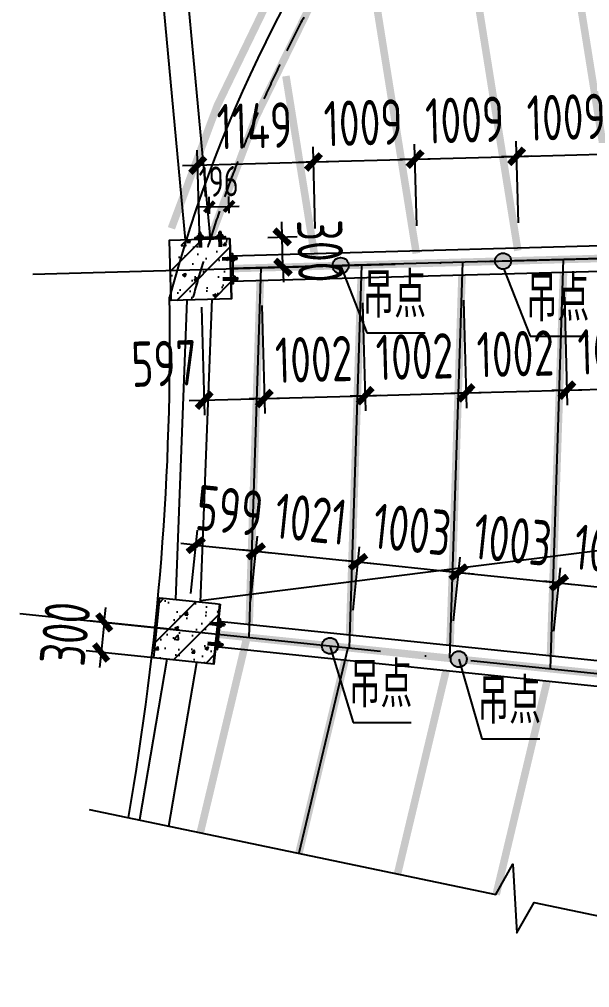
# Model space of a CAD drawing. Extents: x -803796 to -501762, y -1479216 to -846035.
# Drawn here: x -574743 to -569081, y -888909 to -879300 of the extents above; entities that cross this region are included whole.
import ezdxf

# ---------------------------------------------------------------- set-up
doc = ezdxf.new("R2010")
doc.units = 0
doc.header["$LTSCALE"] = 1500
for name, pattern in [('5102-12$0$5102-12$0$5102-12$0$DASH', [0.35, 0.25, -0.1]), ('CENTER', [2, 1.25, -0.25, 0.25, -0.25]), ('DASH', [0.35, 0.25, -0.1]), ('XREF-GRID-04区$0$ACAD_ISO04W100', [30, 24, -3, 0, -3])]:
    doc.linetypes.add(name, pattern=pattern)
doc.layers.get('0').update_dxf_attribs({"linetype": 'CONTINUOUS'})
doc.layers.get('Defpoints').update_dxf_attribs({"linetype": 'CONTINUOUS'})
for name, color, linetype in [('AR-INT DECO', 140, 'CONTINUOUS'), ('C18', 4, 'CENTER'), ('COLUMN', 1, 'CONTINUOUS'), ('DIM', 3, 'CONTINUOUS'), ('HATCH', 254, 'CONTINUOUS'), ('L18', 6, 'CONTINUOUS'), ('L25', 7, 'CONTINUOUS'), ('P-WALL-ORIG', 6, 'CONTINUOUS'), ('PUB_HATCH', 8, 'CONTINUOUS'), ('STPM_SBEAM_THICK', 2, 'CONTINUOUS'), ('struc', 161, 'CONTINUOUS'), ('TEXT', 7, 'CONTINUOUS'), ('THIN', 7, 'CONTINUOUS'), ('XREF-GRID-04区$0$A-DOTE', 14, 'XREF-GRID-04区$0$ACAD_ISO04W100')]:
    doc.layers.add(name, color=color, linetype=linetype)
doc.layers.add('梁附加箍筋', color=1, linetype='CONTINUOUS', lineweight=35)
doc.styles.add('TSSD_Dimension', font='Tssdeng.shx', dxfattribs={"width": 0.7, "bigfont": 'hztxt.shx'})
doc.styles.add('TSSD_Label', font='tj03-romans1.shx', dxfattribs={"width": 0.7, "bigfont": 'hztxt.shx'})
doc.dimstyles.new('TSSD_100_100', dxfattribs={"dimtxt": 300, "dimasz": 100, "dimexe": 100, "dimexo": 250, "dimgap": 100, "dimtad": 1, "dimdec": 0, "dimzin": 0, "dimdsep": 46, "dimtxsty": 'TSSD_Dimension', "dimblk": 'ARCHTICK', "dimblk1": 'ARCHTICK', "dimblk2": 'ARCHTICK', "dimcen": 0, "dimdle": 100, "dimclrt": 7, "dimadec": 0, "dimazin": 0, "dimtfac": 1, "dimtdec": 0, "dimtix": 1, "dimtmove": 2, "dimatfit": 3, "dimfxl": 1, "dimtolj": 1, "dimtzin": 0, "dimarcsym": 0})
doc.dimstyles.new('TSSD_150_150', dxfattribs={"dimtxt": 450, "dimasz": 150, "dimexe": 150, "dimexo": 375, "dimgap": 150, "dimtad": 1, "dimdec": 0, "dimzin": 0, "dimdsep": 46, "dimtxsty": 'TSSD_Dimension', "dimblk": 'ARCHTICK', "dimblk1": 'ARCHTICK', "dimblk2": 'ARCHTICK', "dimcen": 0, "dimdle": 150, "dimclrt": 7, "dimadec": 0, "dimazin": 0, "dimtfac": 1, "dimtdec": 0, "dimtix": 1, "dimtmove": 2, "dimatfit": 3, "dimfxl": 1, "dimtolj": 1, "dimtzin": 0, "dimarcsym": 0})
pattern_1 = [(50, (-446704.6, -1040577.4), (358.6301, -31.37607), [37.5, -412.5]), (355, (-446704.6, -1040577.4), (-69.3757, 376.0961), [30, -330]), (100.4514, (-446674.7, -1040580), (289.2547, 344.7198), [31.8701, -350.57106]), (46.1842, (-446704.6, -1040477.4), (533.6205, -82.7595), [56.25, -618.75]), (96.6356, (-446660.1, -1040484.3), (467.3314, 487.059), [47.8051, -525.8565]), (351.1842, (-446704.6, -1040477.4), (467.331, 487.0593), [45, -495]), (21, (-446654.6, -1040502.4), (298.45353, -201.30945), [37.5, -412.5]), (326, (-446654.6, -1040502.4), (121.65767, 362.575), [30, -330]), (71.4514, (-446629.7, -1040519.18), (420.1113, 161.26525), [31.8701, -350.57106]), (37.5, (-446704.59, -1040577.4), (6.07993, 166.44693), [0, -326, 0, -335, 0, -331.25]), (7.5, (-446704.59, -1040577.4), (131.53477, 197.20586), [0, -191, 0, -318.5, 0, -126.25]), (327.5, (-446816.09, -1040577.4), (266.91122, -11.27744), [0, -125, 0, -390, 0, -517.5]), (317.5, (-446866.09, -1040577.4), (291.59308, 50.0525), [0, -162.5, 0, -259, 0, -367.5]), (45, (-446704.59, -1040577.4), (-176.7767, 176.7767), [])]

# ---------------------------------------------------------------- blocks, each defined once
blk = doc.blocks.new('gdf')
h = blk.add_hatch(color=4)
edge = h.paths.add_edge_path()
edge.add_arc((75802667.5, 175120681), 80, 0, 360)
at = {"color": 4}
blk.add_circle((75802667.5, 175120681), 80, dxfattribs=at)
blk = doc.blocks.new('_ArchTick')
at = {"color": 0, "linetype": 'ByBlock', "const_width": 0.4}
blk.add_lwpolyline([(-0.5, -0.5), (0.5, 0.5)], dxfattribs=at)
blk = doc.blocks.new('*D46')
at = {"layer": 'Defpoints', "color": 0, "transparency": 16777216}
for p in [(-571823, -880714.5), (-572943.4, -881781.4), (-571794.5, -881749.8)]:
    blk.add_point(p, dxfattribs=at)
at = {"layer": 'DIM', "color": 0, "lineweight": -2, "transparency": 16777216}
for p, q in [((-571804.8, -881375), (-571827.1, -880564.6)), ((-572953.8, -881406.6), (-572976.1, -880596.2)), ((-573121.9, -880750.3), (-571673, -880710.4))]:
    blk.add_line(p, q, dxfattribs=at)
at = {"layer": 'DIM', "color": 0, "lineweight": -2, "transparency": 16777216, "xscale": 150, "yscale": 150, "zscale": 150}
for p, rotation in [((-572971.9, -880746.1), 181.5762450766002), ((-571823, -880714.5), 1.576245076600277)]:
    blk.add_blockref('_ArchTick', p, dxfattribs=dict(at, rotation=rotation))
at = {"layer": 'DIM', "color": 7, "transparency": 16777216, "insert": (-572407.8, -880355.5), "char_height": 450, "attachment_point": 5, "rotation": 1.57625, "style": 'TSSD_Dimension'}
blk.add_mtext('\\A1;1149', dxfattribs=at)
blk = doc.blocks.new('*D47')
at = {"layer": 'Defpoints', "color": 0, "transparency": 16777216}
for p in [(-570814.7, -880686.8), (-570786.2, -881722.1), (-571794.5, -881749.8)]:
    blk.add_point(p, dxfattribs=at)
at = {"layer": 'DIM', "color": 0, "lineweight": -2, "transparency": 16777216}
for p, q in [((-571804.8, -881375), (-571827.1, -880564.6)), ((-570796.5, -881347.2), (-570818.8, -880536.8)), ((-570814.7, -880686.8), (-570664.8, -880682.7)), ((-571823, -880714.5), (-571972.9, -880718.7)), ((-571823, -880714.5), (-570814.7, -880686.8))]:
    blk.add_line(p, q, dxfattribs=at)
at = {"layer": 'DIM', "color": 0, "lineweight": -2, "transparency": 16777216, "xscale": 150, "yscale": 150, "zscale": 150}
for p, rotation in [((-570814.7, -880686.8), 181.576245076568), ((-571823, -880714.5), 1.576245076568012)]:
    blk.add_blockref('_ArchTick', p, dxfattribs=dict(at, rotation=rotation))
at = {"layer": 'DIM', "color": 7, "transparency": 16777216, "insert": (-571329.2, -880325.8), "char_height": 450, "attachment_point": 5, "rotation": 1.57625, "style": 'TSSD_Dimension'}
blk.add_mtext('\\A1;1009', dxfattribs=at)
blk = doc.blocks.new('*D48')
at = {"layer": 'Defpoints', "color": 0, "transparency": 16777216}
for p in [(-569806.4, -880659), (-570786.2, -881722.1), (-569777.9, -881694.3)]:
    blk.add_point(p, dxfattribs=at)
at = {"layer": 'DIM', "color": 0, "lineweight": -2, "transparency": 16777216}
for p, q in [((-570796.5, -881347.2), (-570818.8, -880536.8)), ((-569788.3, -881319.5), (-569810.6, -880509.1)), ((-570814.7, -880686.8), (-569806.4, -880659)), ((-569806.4, -880659), (-569656.5, -880654.9)), ((-570814.7, -880686.8), (-570964.6, -880690.9))]:
    blk.add_line(p, q, dxfattribs=at)
at = {"layer": 'DIM', "color": 0, "lineweight": -2, "transparency": 16777216, "xscale": 150, "yscale": 150, "zscale": 150}
for p, rotation in [((-570814.7, -880686.8), 1.576245076568012), ((-569806.4, -880659), 181.576245076568)]:
    blk.add_blockref('_ArchTick', p, dxfattribs=dict(at, rotation=rotation))
at = {"layer": 'DIM', "color": 7, "transparency": 16777216, "insert": (-570320.9, -880298.1), "char_height": 450, "attachment_point": 5, "rotation": 1.57625, "style": 'TSSD_Dimension'}
blk.add_mtext('\\A1;1009', dxfattribs=at)
blk = doc.blocks.new('*D49')
at = {"layer": 'Defpoints', "color": 0, "transparency": 16777216}
for p in [(-568798.2, -880631.3), (-569777.9, -881694.3), (-568769.7, -881666.6)]:
    blk.add_point(p, dxfattribs=at)
at = {"layer": 'DIM', "color": 0, "lineweight": -2, "transparency": 16777216}
for p, q in [((-568780, -881291.7), (-568802.3, -880481.4)), ((-569788.3, -881319.5), (-569810.6, -880509.1)), ((-569806.4, -880659), (-569956.4, -880663.2)), ((-569806.4, -880659), (-568798.2, -880631.3)), ((-568798.2, -880631.3), (-568648.2, -880627.2))]:
    blk.add_line(p, q, dxfattribs=at)
at = {"layer": 'DIM', "color": 0, "lineweight": -2, "transparency": 16777216, "xscale": 150, "yscale": 150, "zscale": 150}
for p, rotation in [((-569806.4, -880659), 1.576245076568012), ((-568798.2, -880631.3), 181.576245076568)]:
    blk.add_blockref('_ArchTick', p, dxfattribs=dict(at, rotation=rotation))
at = {"layer": 'DIM', "color": 7, "transparency": 16777216, "insert": (-569312.6, -880270.3), "char_height": 450, "attachment_point": 5, "rotation": 1.57625, "style": 'TSSD_Dimension'}
blk.add_mtext('\\A1;1009', dxfattribs=at)
blk = doc.blocks.new('*D61')
at = {"layer": 'Defpoints', "color": 0, "transparency": 16777216}
for p in [(-572943.4, -881781.4), (-572346.8, -881765), (-572311.1, -883062.4)]:
    blk.add_point(p, dxfattribs=at)
at = {"layer": 'DIM', "color": 0, "lineweight": -2, "transparency": 16777216}
for p, q in [((-572933.1, -882156.3), (-572903.6, -883228.8)), ((-572336.5, -882139.9), (-572306.9, -883212.4)), ((-573057.7, -883083), (-572161.1, -883058.3))]:
    blk.add_line(p, q, dxfattribs=at)
at = {"layer": 'DIM', "color": 0, "lineweight": -2, "transparency": 16777216, "xscale": 150, "yscale": 150, "zscale": 150}
for p, rotation in [((-572907.7, -883078.8), 181.576245046099), ((-572311.1, -883062.4), 1.57624504609905)]:
    blk.add_blockref('_ArchTick', p, dxfattribs=dict(at, rotation=rotation))
at = {"layer": 'DIM', "color": 7, "transparency": 16777216, "insert": (-573305, -882714.6), "char_height": 450, "attachment_point": 5, "rotation": 1.57625, "style": 'TSSD_Dimension'}
blk.add_mtext('\\A1;597', dxfattribs=at)
blk = doc.blocks.new('*D62')
at = {"layer": 'Defpoints', "color": 0, "transparency": 16777216}
for p in [(-571345.4, -881737.5), (-572346.8, -881765), (-571309.7, -883034.9)]:
    blk.add_point(p, dxfattribs=at)
at = {"layer": 'DIM', "color": 0, "lineweight": -2, "transparency": 16777216}
for p, q in [((-571335, -882112.3), (-571305.5, -883184.8)), ((-572336.5, -882139.9), (-572306.9, -883212.4)), ((-572311.1, -883062.4), (-572461, -883066.5)), ((-572311.1, -883062.4), (-571309.7, -883034.9)), ((-571309.7, -883034.9), (-571159.7, -883030.7))]:
    blk.add_line(p, q, dxfattribs=at)
at = {"layer": 'DIM', "color": 0, "lineweight": -2, "transparency": 16777216, "xscale": 150, "yscale": 150, "zscale": 150}
for p, rotation in [((-572311.1, -883062.4), 1.576245046541151), ((-571309.7, -883034.9), 181.5762450465412)]:
    blk.add_blockref('_ArchTick', p, dxfattribs=dict(at, rotation=rotation))
at = {"layer": 'DIM', "color": 7, "transparency": 16777216, "insert": (-571820.7, -882673.8), "char_height": 450, "attachment_point": 5, "rotation": 1.57625, "style": 'TSSD_Dimension'}
blk.add_mtext('\\A1;1002', dxfattribs=at)
blk = doc.blocks.new('*D63')
at = {"layer": 'Defpoints', "color": 0, "transparency": 16777216}
for p in [(-571345.4, -881737.5), (-570343.9, -881709.9), (-570308.2, -883007.3)]:
    blk.add_point(p, dxfattribs=at)
at = {"layer": 'DIM', "color": 0, "lineweight": -2, "transparency": 16777216}
for p, q in [((-571335, -882112.3), (-571305.5, -883184.8)), ((-570333.6, -882084.8), (-570304.1, -883157.2)), ((-571309.7, -883034.9), (-571459.6, -883039)), ((-571309.7, -883034.9), (-570308.2, -883007.3)), ((-570308.2, -883007.3), (-570158.3, -883003.2))]:
    blk.add_line(p, q, dxfattribs=at)
at = {"layer": 'DIM', "color": 0, "lineweight": -2, "transparency": 16777216, "xscale": 150, "yscale": 150, "zscale": 150}
for p, rotation in [((-571309.7, -883034.9), 1.576245046541151), ((-570308.2, -883007.3), 181.5762450465412)]:
    blk.add_blockref('_ArchTick', p, dxfattribs=dict(at, rotation=rotation))
at = {"layer": 'DIM', "color": 7, "transparency": 16777216, "insert": (-570819.3, -882646.2), "char_height": 450, "attachment_point": 5, "rotation": 1.57625, "style": 'TSSD_Dimension'}
blk.add_mtext('\\A1;1002', dxfattribs=at)
blk = doc.blocks.new('*D64')
at = {"layer": 'Defpoints', "color": 0, "transparency": 16777216}
for p in [(-570343.9, -881709.9), (-569342.5, -881682.3), (-569306.8, -882979.7)]:
    blk.add_point(p, dxfattribs=at)
at = {"layer": 'DIM', "color": 0, "lineweight": -2, "transparency": 16777216}
for p, q in [((-570333.6, -882084.8), (-570304.1, -883157.2)), ((-569332.2, -882057.2), (-569302.7, -883129.7)), ((-570308.2, -883007.3), (-569306.8, -882979.7)), ((-569306.8, -882979.7), (-569156.9, -882975.6)), ((-570308.2, -883007.3), (-570458.2, -883011.4))]:
    blk.add_line(p, q, dxfattribs=at)
at = {"layer": 'DIM', "color": 0, "lineweight": -2, "transparency": 16777216, "xscale": 150, "yscale": 150, "zscale": 150}
for p, rotation in [((-569306.8, -882979.7), 181.5762450465412), ((-570308.2, -883007.3), 1.576245046541151)]:
    blk.add_blockref('_ArchTick', p, dxfattribs=dict(at, rotation=rotation))
at = {"layer": 'DIM', "color": 7, "transparency": 16777216, "insert": (-569817.9, -882618.7), "char_height": 450, "attachment_point": 5, "rotation": 1.57625, "style": 'TSSD_Dimension'}
blk.add_mtext('\\A1;1002', dxfattribs=at)
blk = doc.blocks.new('*D65')
at = {"layer": 'Defpoints', "color": 0, "transparency": 16777216}
for p in [(-569342.5, -881682.3), (-568341.1, -881654.8), (-568305.4, -882952.2)]:
    blk.add_point(p, dxfattribs=at)
at = {"layer": 'DIM', "color": 0, "lineweight": -2, "transparency": 16777216}
for p, q in [((-568330.8, -882029.6), (-568301.3, -883102.1)), ((-569332.2, -882057.2), (-569302.7, -883129.7)), ((-569306.8, -882979.7), (-569456.8, -882983.9)), ((-569306.8, -882979.7), (-568305.4, -882952.2)), ((-568305.4, -882952.2), (-568155.5, -882948.1))]:
    blk.add_line(p, q, dxfattribs=at)
at = {"layer": 'DIM', "color": 0, "lineweight": -2, "transparency": 16777216, "xscale": 150, "yscale": 150, "zscale": 150}
for p, rotation in [((-569306.8, -882979.7), 1.576245046541151), ((-568305.4, -882952.2), 181.5762450465412)]:
    blk.add_blockref('_ArchTick', p, dxfattribs=dict(at, rotation=rotation))
at = {"layer": 'DIM', "color": 7, "transparency": 16777216, "insert": (-568816.4, -882591.1), "char_height": 450, "attachment_point": 5, "rotation": 1.57625, "style": 'TSSD_Dimension'}
blk.add_mtext('\\A1;1002', dxfattribs=at)
blk = doc.blocks.new('*D69')
at = {"layer": 'Defpoints', "color": 0, "transparency": 16777216}
for p in [(-572395.3, -884578.8), (-573079.6, -885369.5), (-572483.7, -885431.3)]:
    blk.add_point(p, dxfattribs=at)
at = {"layer": 'DIM', "color": 0, "lineweight": -2, "transparency": 16777216}
for p, q in [((-573040.9, -884996.5), (-572975.7, -884367.8)), ((-572445, -885058.3), (-572379.8, -884429.6)), ((-572991.2, -884517), (-573140.4, -884501.5)), ((-572991.2, -884517), (-572395.3, -884578.8)), ((-572395.3, -884578.8), (-572246.1, -884594.3))]:
    blk.add_line(p, q, dxfattribs=at)
at = {"layer": 'DIM', "color": 0, "lineweight": -2, "transparency": 16777216, "xscale": 150, "yscale": 150, "zscale": 150}
for p, rotation in [((-572991.2, -884517), 354.0762555000029), ((-572395.3, -884578.8), 174.0762555000028)]:
    blk.add_blockref('_ArchTick', p, dxfattribs=dict(at, rotation=rotation))
at = {"layer": 'DIM', "color": 7, "transparency": 16777216, "insert": (-572654.5, -884174.9), "char_height": 450, "attachment_point": 5, "rotation": 354.07626, "style": 'TSSD_Dimension'}
blk.add_mtext('\\A1;599', dxfattribs=at)
blk = doc.blocks.new('*D70')
at = {"layer": 'Defpoints', "color": 0, "transparency": 16777216}
for p in [(-571379.9, -884684.2), (-572483.7, -885431.3), (-571468.3, -885536.7)]:
    blk.add_point(p, dxfattribs=at)
at = {"layer": 'DIM', "color": 0, "lineweight": -2, "transparency": 16777216}
for p, q in [((-572445, -885058.3), (-572379.8, -884429.6)), ((-572395.3, -884578.8), (-572544.5, -884563.3)), ((-572395.3, -884578.8), (-571379.9, -884684.2)), ((-571429.6, -885163.7), (-571364.4, -884535)), ((-571379.9, -884684.2), (-571230.7, -884699.6))]:
    blk.add_line(p, q, dxfattribs=at)
at = {"layer": 'DIM', "color": 0, "lineweight": -2, "transparency": 16777216, "xscale": 150, "yscale": 150, "zscale": 150}
for p, rotation in [((-572395.3, -884578.8), 354.0762555010927), ((-571379.9, -884684.2), 174.0762555010926)]:
    blk.add_blockref('_ArchTick', p, dxfattribs=dict(at, rotation=rotation))
at = {"layer": 'DIM', "color": 7, "transparency": 16777216, "insert": (-571848.9, -884258.5), "char_height": 450, "attachment_point": 5, "rotation": 354.07626, "style": 'TSSD_Dimension'}
blk.add_mtext('\\A1;1021', dxfattribs=at)
blk = doc.blocks.new('*D71')
at = {"layer": 'Defpoints', "color": 0, "transparency": 16777216}
for p in [(-570382.7, -884787.6), (-571468.3, -885536.7), (-570471.2, -885640.1)]:
    blk.add_point(p, dxfattribs=at)
at = {"layer": 'DIM', "color": 0, "lineweight": -2, "transparency": 16777216}
for p, q in [((-571429.6, -885163.7), (-571364.4, -884535)), ((-571379.9, -884684.2), (-571529.1, -884668.7)), ((-571379.9, -884684.2), (-570382.7, -884787.6)), ((-570432.5, -885267.1), (-570367.2, -884638.4)), ((-570382.7, -884787.6), (-570233.5, -884803.1))]:
    blk.add_line(p, q, dxfattribs=at)
at = {"layer": 'DIM', "color": 0, "lineweight": -2, "transparency": 16777216, "xscale": 150, "yscale": 150, "zscale": 150}
for p, rotation in [((-571379.9, -884684.2), 354.0762555010927), ((-570382.7, -884787.6), 174.0762555010926)]:
    blk.add_blockref('_ArchTick', p, dxfattribs=dict(at, rotation=rotation))
at = {"layer": 'DIM', "color": 7, "transparency": 16777216, "insert": (-570842.6, -884362.9), "char_height": 450, "attachment_point": 5, "rotation": 354.07626, "style": 'TSSD_Dimension'}
blk.add_mtext('\\A1;1003', dxfattribs=at)
blk = doc.blocks.new('*D72')
at = {"layer": 'Defpoints', "color": 0, "transparency": 16777216}
for p in [(-569385.5, -884891.1), (-570471.2, -885640.1), (-569474, -885743.6)]:
    blk.add_point(p, dxfattribs=at)
at = {"layer": 'DIM', "color": 0, "lineweight": -2, "transparency": 16777216}
for p, q in [((-570432.5, -885267.1), (-570367.2, -884638.4)), ((-570382.7, -884787.6), (-570531.9, -884772.1)), ((-570382.7, -884787.6), (-569385.5, -884891.1)), ((-569435.3, -885370.6), (-569370.1, -884741.9)), ((-569385.5, -884891.1), (-569236.3, -884906.6))]:
    blk.add_line(p, q, dxfattribs=at)
at = {"layer": 'DIM', "color": 0, "lineweight": -2, "transparency": 16777216, "xscale": 150, "yscale": 150, "zscale": 150}
for p, rotation in [((-570382.7, -884787.6), 354.0762555010927), ((-569385.5, -884891.1), 174.0762555010926)]:
    blk.add_blockref('_ArchTick', p, dxfattribs=dict(at, rotation=rotation))
at = {"layer": 'DIM', "color": 7, "transparency": 16777216, "insert": (-569845.4, -884466.4), "char_height": 450, "attachment_point": 5, "rotation": 354.07626, "style": 'TSSD_Dimension'}
blk.add_mtext('\\A1;1003', dxfattribs=at)
blk = doc.blocks.new('*D73')
at = {"layer": 'Defpoints', "color": 0, "transparency": 16777216}
for p in [(-568388.4, -884994.6), (-569474, -885743.6), (-568476.8, -885847.1)]:
    blk.add_point(p, dxfattribs=at)
at = {"layer": 'DIM', "color": 0, "lineweight": -2, "transparency": 16777216}
for p, q in [((-569435.3, -885370.6), (-569370.1, -884741.9)), ((-569385.5, -884891.1), (-569534.7, -884875.6)), ((-569385.5, -884891.1), (-568388.4, -884994.6)), ((-568438.1, -885474.1), (-568372.9, -884845.4)), ((-568388.4, -884994.6), (-568239.2, -885010))]:
    blk.add_line(p, q, dxfattribs=at)
at = {"layer": 'DIM', "color": 0, "lineweight": -2, "transparency": 16777216, "xscale": 150, "yscale": 150, "zscale": 150}
for p, rotation in [((-569385.5, -884891.1), 354.0762555010927), ((-568388.4, -884994.6), 174.0762555010926)]:
    blk.add_blockref('_ArchTick', p, dxfattribs=dict(at, rotation=rotation))
at = {"layer": 'DIM', "color": 7, "transparency": 16777216, "insert": (-568848.2, -884569.8), "char_height": 450, "attachment_point": 5, "rotation": 354.07626, "style": 'TSSD_Dimension'}
blk.add_mtext('\\A1;1003', dxfattribs=at)
blk = doc.blocks.new('*D579')
at = {"layer": 'Defpoints', "color": 0, "transparency": 16777216}
for p in [(-572660.5, -881155.8), (-572847.5, -881478.7), (-572651.8, -881473.3)]:
    blk.add_point(p, dxfattribs=at)
at = {"layer": 'DIM', "color": 0, "lineweight": -2, "transparency": 16777216}
for p, q in [((-572854.3, -881228.8), (-572858.9, -881061.3)), ((-572658.7, -881223.4), (-572663.3, -881055.9)), ((-572856.2, -881161.2), (-572956.2, -881164)), ((-572856.2, -881161.2), (-572660.5, -881155.8)), ((-572660.5, -881155.8), (-572560.6, -881153.1))]:
    blk.add_line(p, q, dxfattribs=at)
at = {"layer": 'DIM', "color": 0, "lineweight": -2, "transparency": 16777216, "xscale": 100, "yscale": 100, "zscale": 100}
for p, rotation in [((-572856.2, -881161.2), 1.576245088006542), ((-572660.5, -881155.8), 181.5762450880065)]:
    blk.add_blockref('_ArchTick', p, dxfattribs=dict(at, rotation=rotation))
at = {"layer": 'DIM', "color": 7, "transparency": 16777216, "insert": (-572765.2, -880908.6), "char_height": 300, "attachment_point": 5, "rotation": 1.57625, "style": 'TSSD_Dimension'}
blk.add_mtext('\\A1;196', dxfattribs=at)
blk = doc.blocks.new('*D601')
at = {"layer": 'Defpoints', "color": 0, "transparency": 16777216}
for p in [(-572651.8, -881473.3), (-572134.1, -881459.1), (-572643.6, -881773.2)]:
    blk.add_point(p, dxfattribs=at)
at = {"layer": 'DIM', "color": 0, "lineweight": -2, "transparency": 16777216}
for p, q in [((-572134.1, -881459.1), (-572138.2, -881309.1)), ((-572277, -881463), (-571984.2, -881454.9)), ((-572125.8, -881758.9), (-572134.1, -881459.1)), ((-572268.7, -881762.9), (-571975.9, -881754.8)), ((-572125.8, -881758.9), (-572121.7, -881908.9))]:
    blk.add_line(p, q, dxfattribs=at)
at = {"layer": 'DIM', "color": 0, "lineweight": -2, "transparency": 16777216, "xscale": 150, "yscale": 150, "zscale": 150}
for p, rotation in [((-572134.1, -881459.1), 271.5762483443613), ((-572125.8, -881758.9), 91.57624834436112)]:
    blk.add_blockref('_ArchTick', p, dxfattribs=dict(at, rotation=rotation))
at = {"layer": 'DIM', "color": 7, "transparency": 16777216, "insert": (-571755.1, -881598.7), "char_height": 450, "attachment_point": 5, "rotation": 271.57625, "style": 'TSSD_Dimension'}
blk.add_mtext('\\A1;300', dxfattribs=at)
blk = doc.blocks.new('*D602')
at = {"layer": 'Defpoints', "color": 0, "transparency": 16777216}
for p in [(-572781.2, -885400.5), (-573931, -885582.8), (-572812.2, -885698.9)]:
    blk.add_point(p, dxfattribs=at)
at = {"layer": 'DIM', "color": 0, "lineweight": -2, "transparency": 16777216}
for p, q in [((-573900.1, -885284.4), (-573884.6, -885135.2)), ((-573154.2, -885361.8), (-574049.3, -885268.9)), ((-573900.1, -885284.4), (-573931, -885582.8)), ((-573185.2, -885660.1), (-574080.2, -885567.3)), ((-573931, -885582.8), (-573946.5, -885732))]:
    blk.add_line(p, q, dxfattribs=at)
at = {"layer": 'DIM', "color": 0, "lineweight": -2, "transparency": 16777216, "xscale": 150, "yscale": 150, "zscale": 150}
for p, rotation in [((-573900.1, -885284.4), 264.0762463018749), ((-573931, -885582.8), 84.07624630187486)]:
    blk.add_blockref('_ArchTick', p, dxfattribs=dict(at, rotation=rotation))
at = {"layer": 'DIM', "color": 7, "transparency": 16777216, "insert": (-574288.5, -885394.9), "char_height": 450, "attachment_point": 5, "rotation": 84.07625, "style": 'TSSD_Dimension'}
blk.add_mtext('\\A1;300', dxfattribs=at)
blk = doc.blocks.new('LMM12A')
at = {"layer": 'L18'}
for p, q in [((0, 7.8), (0, -7.8)), ((9.8, 10.4), (1, 10.4)), ((9.8, 5.2), (1, 5.2)), ((10.8, 7.8), (10.8, -7.8)), ((9.8, -5.2), (1, -5.2)), ((9.8, -10.4), (1, -10.4))]:
    blk.add_line(p, q, dxfattribs=at)
for centre, radius, start, end in [((3.7, 7.8), 3.74, 136, 224), ((13.4, 0), 13.4, 157.15841, 202.84159), ((7.1, 7.8), 3.74, 316, 44), ((-2.6, 0), 13.4, 337.15841, 22.84159), ((3.7, -7.8), 3.74, 136, 224), ((7.1, -7.8), 3.74, 316, 44)]:
    blk.add_arc(centre, radius, start, end, dxfattribs=at)
blk = doc.blocks.new('A$C40232FC0')
blk.add_lwpolyline([(0, 82), (300, 82), (300, 102), (0, 102)], close=True)
at = {"layer": 'C18'}
for p, q in [((50, 0), (50, 144.5)), ((250, 0), (250, 144.5))]:
    blk.add_line(p, q, dxfattribs=at)
at = {"layer": 'L18'}
for p, q in [((39.5, 0), (39.5, 102)), ((41.3, 126.6), (41.3, 148.8)), ((41.3, 148.8), (58.7, 148.8)), ((42.8, 0), (42.8, 102)), ((44.6, 128.4), (44.6, 148.8)), ((55.3, 128.4), (55.3, 148.8)), ((57.2, 0), (57.2, 102)), ((58.7, 126.6), (58.7, 148.8)), ((60.5, 0), (60.5, 102)), ((239.5, 0), (239.5, 102)), ((241.3, 126.6), (241.3, 148.8)), ((241.3, 148.8), (258.7, 148.8)), ((242.8, 0), (242.8, 102)), ((244.6, 128.4), (244.6, 148.8)), ((255.3, 128.4), (255.3, 148.8)), ((257.2, 0), (257.2, 102)), ((258.7, 126.6), (258.7, 148.8)), ((260.5, 0), (260.5, 102))]:
    blk.add_line(p, q, dxfattribs=at)
at = {"layer": 'L25'}
for p, q in [((16.7, 102), (16.7, 110.4)), ((16.7, 110.4), (83.3, 110.4)), ((83.3, 102), (16.7, 102)), ((83.3, 110.4), (83.3, 102)), ((216.7, 102), (216.7, 110.4)), ((216.7, 110.4), (283.3, 110.4)), ((283.3, 102), (216.7, 102)), ((283.3, 110.4), (283.3, 102))]:
    blk.add_line(p, q, dxfattribs=at)
at = {"layer": 'L18', "extrusion": (0, 0, -1), "xscale": 1.666666666686069, "yscale": 1.666666666686069, "zscale": -1.666666666666666, "rotation": 90}
for p in [(-50, 110.4), (-250, 110.4)]:
    blk.add_blockref('LMM12A', p, dxfattribs=at)

msp = doc.modelspace()

# ---------------------------------------------------------------- hatches: boundary and pattern name
at = {"layer": 'HATCH'}
h = msp.add_hatch(dxfattribs=at)
h.set_pattern_fill('ARMORED', color=256, scale=50, style=0)
h.set_pattern_definition(pattern_1)
h.paths.add_polyline_path([(-572651.8, -881473.3), (-572635.3, -882073.1), (-573235.1, -882089.6), (-573251.6, -881489.8), (-572701.8, -881474.7)])
h = msp.add_hatch(dxfattribs=at)
h.set_pattern_fill('ARMORED', color=256, scale=50, style=0)
h.set_pattern_definition(pattern_1)
h.paths.add_polyline_path([(-572750.3, -885102.1), (-572812.2, -885698.9), (-573409, -885636.9), (-573347.1, -885040.1), (-572800, -885096.9)])

# ---------------------------------------------------------------- linework, layer by layer
at = {"layer": 'COLUMN', "elevation": -6.2}
for points in [[(-572651.8, -881473.3), (-572635.3, -882073.1), (-573235.1, -882089.6), (-573251.6, -881489.8), (-572701.8, -881474.7)], [(-572750.3, -885102.1), (-572812.2, -885698.9), (-573409, -885636.9), (-573347.1, -885040.1), (-572800, -885096.9)]]:
    msp.add_lwpolyline(points, close=True, dxfattribs=at)
at = {"layer": 'P-WALL-ORIG', "color": 1, "elevation": -6.2}
msp.add_lwpolyline([(-554872.5, -874204.1, 0.004632), (-555142.5, -874140.3, 0.088631), (-561831.3, -873592.2, 0.06781), (-566997.4, -874639.4, 0.096427), (-570636, -876941.4, 0.106053), (-573252.2, -882057.7)], format="xyb", dxfattribs=at)
at = {"layer": 'P-WALL-ORIG', "color": 1, "linetype": 'DASH', "elevation": -6.2}
msp.add_lwpolyline([(-554872.5, -874435.9, 0.005639), (-555196.1, -874358.9, 0.088731), (-561813.4, -873816.5, 0.067802), (-566919.5, -874850.5, 0.095998), (-570470.9, -877095, 0.105777), (-573034.8, -882115.8, 0.105777)], format="xyb", dxfattribs=at)
at = {"layer": 'P-WALL-ORIG', "color": 1}
msp.add_arc((-600398.9, -882506.8, -6.2), 27150.5, 350.00044, 0.94793, dxfattribs=at)
at = {"layer": 'PUB_HATCH'}
msp.add_line((-572635.3, -882073.1, -6.2), (-572651.8, -881473.3, -6.2), dxfattribs=at)
at = {"layer": 'STPM_SBEAM_THICK', "color": 5, "linetype": '5102-12$0$5102-12$0$5102-12$0$DASH', "const_width": 75, "elevation": -6.2}
msp.add_lwpolyline([(-570766.2, -876836.3, 0.093706), (-573233.2, -881372.9, 0.093706)], format="xyb", dxfattribs=at)
at = {"layer": 'STPM_SBEAM_THICK', "color": 5, "const_width": 75, "elevation": -6.2}
for points in [[(-569405.9, -877689.2), (-568785.6, -881567)], [(-570393.3, -877846.9), (-569793.9, -881594.7)], [(-571310.8, -878442.7), (-570802.1, -881622.5)], [(-572096.4, -879862.2), (-571810.4, -881650.2)], [(-566050.6, -881591.8), (-572643.6, -881773.2)], [(-571349.4, -881862.6), (-571464.3, -885411.4)], [(-570348, -881835.1), (-570467.1, -885514.9)], [(-569340.3, -881807.3), (-569469.9, -885618.4)], [(-572350.8, -881890.2), (-572461.5, -885308)], [(-566186.6, -886084.7), (-572761.3, -885402.5)]]:
    msp.add_lwpolyline(points, dxfattribs=at)
msp.add_lwpolyline([(-572842.3, -881462.5, -0.071072), (-571171.5, -878037.2, -3.25738)], format="xyb", dxfattribs=at)
at = {"layer": 'STPM_SBEAM_THICK', "color": 6, "const_width": 75, "elevation": -6.2}
for points in [[(-572482.4, -885425.9), (-572946.6, -887370.7)], [(-571509.8, -885658.1), (-571967.4, -887575.6)], [(-570506.5, -885762.1), (-570988.2, -887780.4)], [(-569503.3, -885866.2), (-570009, -887985.3)]]:
    msp.add_lwpolyline(points, dxfattribs=at)
at = {"layer": 'struc', "linetype": 'ByBlock'}
for p, q in [((-573372.6, -878525.2, -6.2), (-573096.5, -881486.6, -6.2)), ((-572846.2, -881477.9, -6.2), (-573125.1, -878486, -6.2)), ((-566050.6, -881466.7, -6.2), (-572648.1, -881648.3, -6.2)), ((-572639, -881898.1, -6.2), (-566041.5, -881716.6, -6.2)), ((-573080.1, -882086.4, -6.2), (-573192.8, -885055.9, -6.2)), ((-572943.6, -885082.1, -6.2), (-572829.6, -882077.6, -6.2)), ((-566153.7, -885962.5, -6.2), (-572768.1, -885276.1, -6.2)), ((-572794.3, -885524.8, -6.2), (-566179.8, -886211.1, -6.2)), ((-573279.4, -885648.5, -6.2), (-573551.4, -887244.2, -6.2)), ((-573257.5, -887305.6, -6.2), (-572980.9, -885683.1, -6.2))]:
    msp.add_line(p, q, dxfattribs=at)
at = {"layer": 'struc', "elevation": -6.2}
msp.add_lwpolyline([(-565907.8, -881887.9), (-567292.7, -884359.9), (-572943.2, -885070.9)], dxfattribs=at)
at = {"layer": 'TEXT'}
for p, q in [((-566046.1, -881591.6, -6.2), (-572639, -881773.1, -6.2)), ((-571553, -881743.2, -6.2), (-571292.7, -882409.8, -6.2)), ((-571345.4, -881737.5, -6.2), (-571468.3, -885536.7, -6.2)), ((-570343.9, -881709.9, -6.2), (-570471.2, -885640.1, -6.2)), ((-569342.5, -881682.3, -6.2), (-569474, -885743.6, -6.2)), ((-572346.8, -881765, -6.2), (-572465.5, -885433.2, -6.2)), ((-569932.4, -881778.4, -6.2), (-569672.1, -882444.9, -6.2)), ((-571292.7, -882409.8, -6.2), (-570715.2, -882409.8, -6.2)), ((-569672.1, -882444.9, -6.2), (-569094.5, -882444.9, -6.2)), ((-571480.5, -885535.4, -6.2), (-571967.4, -887575.6, -6.2)), ((-571658.9, -885516.9, -6.2), (-571429.7, -886278.4, -6.2)), ((-570380.7, -885649.5, -6.2), (-570151.5, -886439.7, -6.2)), ((-571429.7, -886278.4, -6.2), (-570852.2, -886278.4, -6.2)), ((-570151.5, -886439.7, -6.2), (-569574, -886439.7, -6.2))]:
    msp.add_line(p, q, dxfattribs=at)
at = {"layer": 'THIN', "elevation": -6.2}
msp.add_lwpolyline([(-574050.7, -887139.7), (-570013.7, -887984.3), (-569843.4, -887682.8), (-569802.3, -888365.7), (-569632, -888064.2), (-565595, -888908.8)], dxfattribs=at)
at = {"layer": 'XREF-GRID-04区$0$A-DOTE', "ltscale": 0.1}
for p, q in [((-579108.6, -881951.1, -6.2), (-553750.7, -881253.3, -6.2)), ((-579214.2, -884733, -6.2), (-553366.5, -887414.9, -6.2))]:
    msp.add_line(p, q, dxfattribs=at)
at = {"layer": '梁附加箍筋'}
msp.add_line((-572812.2, -885698.9, -6.2), (-572750.3, -885102.1, -6.2), dxfattribs=at)
msp.add_line((-572812.2, -885698.9, -6.2), (-572750.3, -885102.1, -6.2), dxfattribs=at)

# ---------------------------------------------------------------- block references
at = {"xscale": -1}
for p, rotation in [((-572695.3, -881556.6), 1.576245080248588), ((-572721.4, -881925.4), 271.5762602337086)]:
    msp.add_blockref('A$C40232FC0', p, dxfattribs=dict(at, rotation=rotation))
at = {"rotation": 264.0767555718654}
msp.add_blockref('A$C40232FC0', (-572847.4, -885242.8, -6.2), dxfattribs=at)
at = {"layer": 'AR-INT DECO'}
for p in [(-76372608.3, -176002379.8, -6.2), (-76374220.5, -176002424.2, -6.2), (-76374326.4, -176006197.9, -6.2), (-76373048.2, -176006330.5, -6.2)]:
    msp.add_blockref('gdf', p, dxfattribs=at)

# ---------------------------------------------------------------- texts
at = {"layer": 'TEXT', "style": 'TSSD_Label', "width": 0.7}
for p in [(-571335.1, -882259.8, -6.2), (-569714.5, -882294.9, -6.2), (-571472.2, -886128.4, -6.2), (-570194, -886289.7, -6.2)]:
    msp.add_text('吊点', height=450, dxfattribs=at).set_placement(p)

# ---------------------------------------------------------------- dimensions: what is measured, and where the dimension line sits
at = {"layer": 'DIM'}
for base, p1, p2, angle, picture, middle in [((-570814.7, -880686.8, -6.2), (-571794.5, -881749.8, -6.2), (-570786.2, -881722.1, -6.2), 181.57625, '*D47', (-571329.2, -880325.8, -6.2)), ((-569806.4, -880659, -6.2), (-570786.2, -881722.1, -6.2), (-569777.9, -881694.3, -6.2), 181.57625, '*D48', (-570320.9, -880298.1, -6.2)), ((-568798.2, -880631.3, -6.2), (-569777.9, -881694.3, -6.2), (-568769.7, -881666.6, -6.2), 181.57625, '*D49', (-569312.6, -880270.3, -6.2)), ((-571309.7, -883034.9, -6.2), (-572346.8, -881765, -6.2), (-571345.4, -881737.5, -6.2), 181.57625, '*D62', (-571820.7, -882673.8, -6.2)), ((-570308.2, -883007.3, -6.2), (-571345.4, -881737.5, -6.2), (-570343.9, -881709.9, -6.2), 181.57625, '*D63', (-570819.3, -882646.2, -6.2)), ((-569306.8, -882979.7, -6.2), (-570343.9, -881709.9, -6.2), (-569342.5, -881682.3, -6.2), 181.57625, '*D64', (-569817.9, -882618.7, -6.2)), ((-568305.4, -882952.2, -6.2), (-569342.5, -881682.3, -6.2), (-568341.1, -881654.8, -6.2), 181.57625, '*D65', (-568816.4, -882591.1, -6.2)), ((-571379.9, -884684.2, -6.2), (-572483.7, -885431.3, -6.2), (-571468.3, -885536.7, -6.2), 174.07626, '*D70', (-571848.9, -884258.5, -6.2)), ((-570382.7135, -884787.6259, -6.2049), (-571468.3442, -885536.6773, -6.2049), (-570471.1696, -885640.1429, -6.2049), 174.07626, '*D71', (-570842.599, -884362.8955, -6.2049)), ((-569385.5, -884891.1, -6.2), (-570471.2, -885640.1, -6.2), (-569474, -885743.6, -6.2), 174.07626, '*D72', (-569845.4, -884466.4, -6.2)), ((-568388.4, -884994.6, -6.2), (-569474, -885743.6, -6.2), (-568476.8, -885847.1, -6.2), 174.07626, '*D73', (-568848.2, -884569.8, -6.2))]:
    dim = msp.add_linear_dim(base=base, p1=p1, p2=p2, angle=angle, dimstyle='TSSD_150_150', dxfattribs=at)
    dim.commit()
    dim.dimension.update_dxf_attribs({"geometry": picture, "text_midpoint": middle})
for p1, p2, distance, dimstyle, picture, middle in [((-572943.4, -881781.4, -6.2), (-571794.5, -881749.8, -6.2), 1035.7, 'TSSD_150_150', '*D46', (-572407.8, -880355.5, -6.2)), ((-572847.5, -881478.7), (-572651.8, -881473.3), 317.6, 'TSSD_100_100', '*D579', (-572765.2, -880908.6)), ((-572643.6, -881773.2), (-572651.8, -881473.3), -517.9, 'TSSD_150_150', '*D601', (-571755.1, -881598.7)), ((-573079.6, -885369.5, -6.2), (-572483.7, -885431.3, -6.2), 857.1, 'TSSD_150_150', '*D69', (-572654.5, -884174.9, -6.2)), ((-572781.2, -885400.5), (-572812.2, -885698.9), -1124.8, 'TSSD_150_150', '*D602', (-574288.5, -885394.9))]:
    dim = msp.add_aligned_dim(p1=p1, p2=p2, distance=distance, dimstyle=dimstyle, dxfattribs=at)
    dim.commit()
    dim.dimension.update_dxf_attribs({"geometry": picture, "text_midpoint": middle})
dim = msp.add_linear_dim(base=(-572311.1, -883062.4, -6.2), p1=(-572943.4, -881781.4, -6.2), p2=(-572346.8, -881765, -6.2), angle=1.57625, dimstyle='TSSD_150_150', dxfattribs=at)
dim.commit()
dim.dimension.update_dxf_attribs({"geometry": '*D61', "text_midpoint": (-573305, -882714.6, -6.2), "dimtype": 161})

doc.saveas('drawing.dxf')
